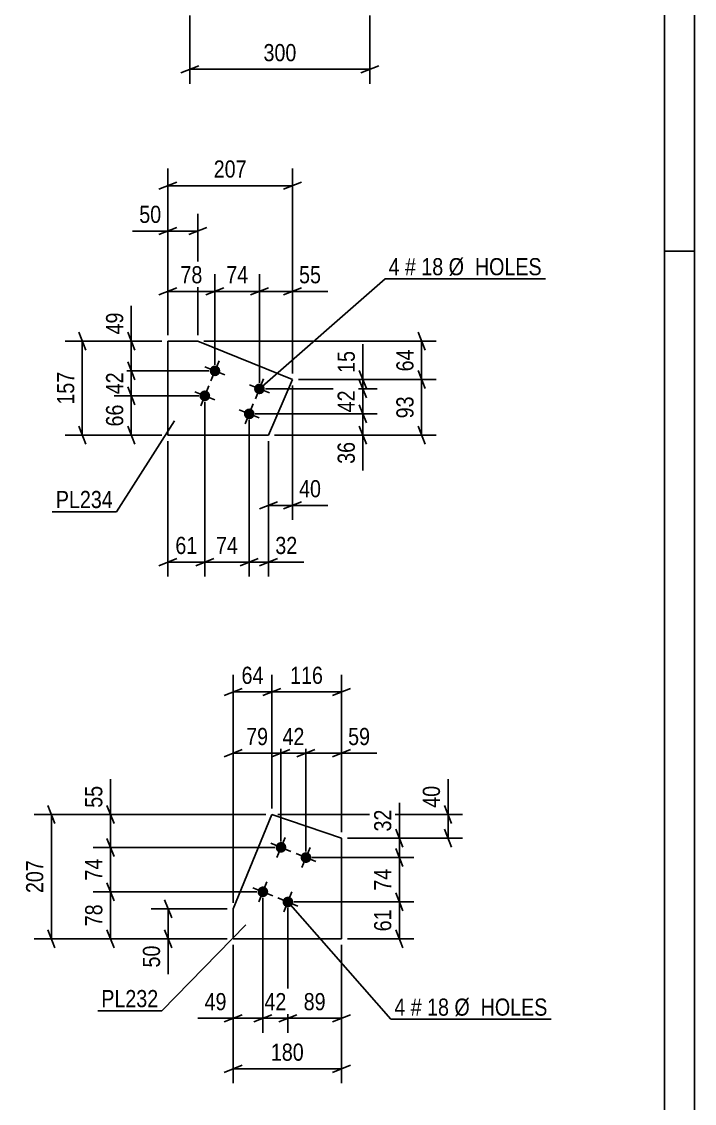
# Model space of a CAD drawing. Header units: millimetres. Extents: x 0 to 841, y 0 to 594.
# Drawn here: x 728.8 to 841, y 155.9 to 336.3 of the extents above; entities that cross this region are included whole.
import ezdxf

# ---------------------------------------------------------------- set-up
doc = ezdxf.new("R2010")
doc.units = ezdxf.units.MM
doc.styles.add('Arial Narrow', font='ARIALN.TTF', dxfattribs={"height": 0.2})

# ---------------------------------------------------------------- blocks, each defined once
blk = doc.blocks.new('Unknown-814407374-1129')
at = {"color": 5, "linetype": 'Continuous'}
for p, q in [((841, 0), (841, 594)), ((836, 5), (836, 589)), ((841, 298), (836, 298))]:
    blk.add_line(p, q, dxfattribs=at)
blk = doc.blocks.new('Part-814407374-15723 - 15722')
at = {"color": 2, "linetype": 'Continuous'}
for p, q in [((770.54, 204.07), (764.14, 188.32)), ((782.16, 200.1), (770.54, 204.07)), ((782.16, 183.33), (782.16, 200.1)), ((764.14, 183.33), (764.14, 188.32)), ((764.14, 183.33), (782.16, 183.33))]:
    blk.add_line(p, q, dxfattribs=at)
blk = doc.blocks.new('Bolt-814407374-15724 - 15722')
at = {"linetype": 'Continuous'}
for points in [[(772.42, 199.42, -1), (771.75, 197.75, -1)], [(776.59, 197.72, -1), (775.91, 196.05, -1)], [(769.41, 192, -1), (768.73, 190.34, -1)], [(773.58, 190.31, -1), (772.9, 188.64, -1)]]:
    blk.add_hatch(color=1, dxfattribs=at).paths.add_polyline_path(points)
at = {"color": 1, "linetype": 'Continuous'}
for p, q in [((770.42, 199.26), (773.75, 197.9)), ((771.41, 196.91), (772.76, 200.25)), ((775.58, 195.22), (776.93, 198.55)), ((774.59, 197.56), (777.92, 196.21)), ((767.4, 191.85), (770.74, 190.49)), ((768.39, 189.5), (769.75, 192.84)), ((771.57, 190.15), (774.91, 188.8)), ((772.56, 187.81), (773.92, 191.14))]:
    blk.add_line(p, q, dxfattribs=at)
blk = doc.blocks.new('Part-814407374-15731 - 15730')
at = {"color": 2, "linetype": 'Continuous'}
for p, q in [((758.23, 283), (753.24, 283)), ((753.24, 283), (753.24, 267.33)), ((758.23, 283), (773.98, 276.6)), ((773.98, 276.6), (770.01, 267.33)), ((753.24, 267.33), (770.01, 267.33))]:
    blk.add_line(p, q, dxfattribs=at)
blk = doc.blocks.new('Bolt-814407374-15732 - 15730')
at = {"linetype": 'Continuous'}
for points in [[(761.91, 277.72, -1), (760.25, 278.4, -1)], [(760.22, 273.56, -1), (758.55, 274.23, -1)], [(769.32, 274.71, -1), (767.66, 275.39, -1)], [(767.63, 270.54, -1), (765.96, 271.22, -1)]]:
    blk.add_hatch(color=1, dxfattribs=at).paths.add_polyline_path(points)
at = {"color": 1, "linetype": 'Continuous'}
for p, q in [((761.76, 279.73), (760.4, 276.4)), ((759.41, 278.74), (762.75, 277.39)), ((769.17, 276.72), (767.81, 273.38)), ((757.72, 274.57), (761.05, 273.22)), ((760.06, 275.56), (758.71, 272.23)), ((766.82, 275.73), (770.16, 274.37)), ((767.47, 272.55), (766.12, 269.22)), ((765.13, 271.56), (768.46, 270.2))]:
    blk.add_line(p, q, dxfattribs=at)
blk = doc.blocks.new('StraightDimension-814407374-15829 - 15560')
at = {"color": 7, "linetype": 'Continuous'}
for p, q in [((756.91, 337.35), (756.91, 325.95)), ((786.91, 337.35), (786.91, 325.95)), ((758.41, 328.95), (755.41, 327.75)), ((756.91, 328.35), (786.91, 328.35)), ((785.41, 327.75), (788.41, 328.95))]:
    blk.add_line(p, q, dxfattribs=at)
at = {"color": 0}
blk.add_wipeout([(775.25, 329.1), (775.25, 333.3), (768.57, 333.3), (768.57, 329.1)], dxfattribs=at)
at = {"color": 3, "style": 'Arial Narrow'}
blk.add_text('300', height=2.863, dxfattribs=at).set_placement((769.17, 329.7))
blk = doc.blocks.new('StraightDimension-814407374-19016 - 15722')
at = {"color": 7, "linetype": 'Continuous'}
for p, q in [((764.14, 189.32), (764.14, 217.14)), ((772.08, 199.58), (772.08, 217.14)), ((762.64, 213.69), (765.64, 214.89)), ((773.58, 214.89), (770.58, 213.69)), ((764.14, 214.29), (772.08, 214.29))]:
    blk.add_line(p, q, dxfattribs=at)
at = {"color": 0}
blk.add_wipeout([(770.54, 215.04), (770.54, 219.24), (765.68, 219.24), (765.68, 215.04)], dxfattribs=at)
at = {"color": 3, "style": 'Arial Narrow'}
blk.add_text('79', height=2.863, dxfattribs=at).set_placement((766.28, 215.64))
blk = doc.blocks.new('StraightDimension-814407374-16211 - 15722')
at = {"color": 7, "linetype": 'Continuous'}
for p, q in [((764.14, 189.32), (764.14, 227.35)), ((770.54, 205.07), (770.54, 227.35)), ((762.64, 223.9), (765.64, 225.1)), ((764.14, 224.5), (770.54, 224.5)), ((772.04, 225.1), (769.04, 223.9))]:
    blk.add_line(p, q, dxfattribs=at)
at = {"color": 0}
blk.add_wipeout([(769.76, 225.25), (769.76, 229.45), (764.91, 229.45), (764.91, 225.25)], dxfattribs=at)
at = {"color": 3, "style": 'Arial Narrow'}
blk.add_text('64', height=2.863, dxfattribs=at).set_placement((765.51, 225.85))
blk = doc.blocks.new('StraightDimension-814407374-19071 - 15722')
at = {"color": 7, "linetype": 'Continuous'}
for p, q in [((774.24, 189.48), (794.22, 189.48)), ((791.22, 190.98), (792.42, 187.98)), ((791.82, 183.33), (791.82, 189.48)), ((792.42, 181.83), (791.22, 184.83)), ((783.16, 183.33), (794.22, 183.33))]:
    blk.add_line(p, q, dxfattribs=at)
at = {"color": 0}
blk.add_wipeout([(791.07, 188.83), (786.87, 188.83), (786.87, 183.98), (791.07, 183.98)], dxfattribs=at)
at = {"color": 3, "style": 'Arial Narrow'}
blk.add_text('61', height=2.863, rotation=90.0002, dxfattribs=at).set_placement((790.47, 184.58))
blk = doc.blocks.new('StraightDimension-814407374-16220 - 15722')
at = {"color": 7, "linetype": 'Continuous'}
for p, q in [((771.54, 204.07), (802.34, 204.07)), ((799.34, 205.57), (800.54, 202.57)), ((799.94, 200.1), (799.94, 204.07)), ((800.54, 198.6), (799.34, 201.6)), ((783.16, 200.1), (802.34, 200.1))]:
    blk.add_line(p, q, dxfattribs=at)
at = {"color": 0}
blk.add_wipeout([(799.19, 209.45), (794.99, 209.45), (794.99, 204.59), (799.19, 204.59)], dxfattribs=at)
at = {"color": 7, "linetype": 'Continuous'}
blk.add_line((799.94, 204.07), (799.94, 209.97), dxfattribs=at)
blk.add_line((799.94, 204.07), (799.94, 209.97), dxfattribs=at)
at = {"color": 3, "style": 'Arial Narrow'}
blk.add_text('40', height=2.863, rotation=90.0002, dxfattribs=at).set_placement((798.59, 205.19))
blk = doc.blocks.new('StraightDimension-814407374-19045 - 15722')
at = {"color": 7, "linetype": 'Continuous'}
for p, q in [((773.24, 188.48), (773.24, 167.67)), ((782.16, 182.33), (782.16, 167.67)), ((771.74, 169.47), (774.74, 170.67)), ((773.24, 170.07), (782.16, 170.07)), ((783.66, 170.67), (780.66, 169.47))]:
    blk.add_line(p, q, dxfattribs=at)
at = {"color": 0}
blk.add_wipeout([(780.13, 170.82), (780.13, 175.02), (775.27, 175.02), (775.27, 170.82)], dxfattribs=at)
at = {"color": 3, "style": 'Arial Narrow'}
blk.add_text('89', height=2.863, dxfattribs=at).set_placement((775.87, 171.42))
blk = doc.blocks.new('StraightDimension-814407374-16210 - 15722')
at = {"color": 7, "linetype": 'Continuous'}
for p, q in [((770.54, 205.07), (770.54, 227.35)), ((782.16, 201.1), (782.16, 227.35)), ((769.04, 223.9), (772.04, 225.1)), ((770.54, 224.5), (782.16, 224.5)), ((783.66, 225.1), (780.66, 223.9))]:
    blk.add_line(p, q, dxfattribs=at)
at = {"color": 0}
blk.add_wipeout([(779.69, 225.25), (779.69, 229.45), (773, 229.45), (773, 225.25)], dxfattribs=at)
at = {"color": 3, "style": 'Arial Narrow'}
blk.add_text('116', height=2.863, dxfattribs=at).set_placement((773.6, 225.85))
blk = doc.blocks.new('StraightDimension-814407374-16216 - 15722')
at = {"color": 7, "linetype": 'Continuous'}
for p, q in [((764.14, 182.33), (764.14, 159.25)), ((782.16, 182.33), (782.16, 159.25)), ((765.64, 162.25), (762.64, 161.05)), ((764.14, 161.65), (782.16, 161.65)), ((780.66, 161.05), (783.66, 162.25))]:
    blk.add_line(p, q, dxfattribs=at)
at = {"color": 0}
blk.add_wipeout([(776.49, 162.4), (776.49, 166.6), (769.8, 166.6), (769.8, 162.4)], dxfattribs=at)
at = {"color": 3, "style": 'Arial Narrow'}
blk.add_text('180', height=2.863, dxfattribs=at).set_placement((770.4, 163))
blk = doc.blocks.new('StraightDimension-814407374-16224 - 15722')
at = {"color": 7, "linetype": 'Continuous'}
for p, q in [((752.67, 189.82), (753.87, 186.82)), ((763.14, 188.32), (750.42, 188.32)), ((753.27, 183.33), (753.27, 188.32)), ((753.87, 181.83), (752.67, 184.83)), ((763.14, 183.33), (750.42, 183.33))]:
    blk.add_line(p, q, dxfattribs=at)
at = {"color": 0}
blk.add_wipeout([(752.52, 182.81), (748.32, 182.81), (748.32, 177.95), (752.52, 177.95)], dxfattribs=at)
at = {"color": 7, "linetype": 'Continuous'}
blk.add_line((753.27, 183.33), (753.27, 177.43), dxfattribs=at)
blk.add_line((753.27, 183.33), (753.27, 177.43), dxfattribs=at)
at = {"color": 3, "style": 'Arial Narrow'}
blk.add_text('50', height=2.863, rotation=90.0002, dxfattribs=at).set_placement((751.92, 178.55))
blk = doc.blocks.new('StraightDimension-814407374-16248 - 15722')
at = {"color": 7, "linetype": 'Continuous'}
for p, q in [((769.54, 204.07), (740.8, 204.07)), ((743.05, 205.57), (744.25, 202.57)), ((743.65, 198.58), (743.65, 204.07)), ((771.08, 198.58), (740.8, 198.58)), ((744.25, 197.08), (743.05, 200.08))]:
    blk.add_line(p, q, dxfattribs=at)
at = {"color": 0}
blk.add_wipeout([(742.9, 209.45), (738.7, 209.45), (738.7, 204.59), (742.9, 204.59)], dxfattribs=at)
at = {"color": 7, "linetype": 'Continuous'}
blk.add_line((743.65, 204.07), (743.65, 209.97), dxfattribs=at)
blk.add_line((743.65, 204.07), (743.65, 209.97), dxfattribs=at)
at = {"color": 3, "style": 'Arial Narrow'}
blk.add_text('55', height=2.863, rotation=90.0002, dxfattribs=at).set_placement((742.3, 205.19))
blk = doc.blocks.new('StraightDimension-814407374-19070 - 15722')
at = {"color": 7, "linetype": 'Continuous'}
for p, q in [((777.25, 196.89), (794.22, 196.89)), ((791.22, 198.39), (792.42, 195.39)), ((791.82, 189.48), (791.82, 196.89)), ((774.24, 189.48), (794.22, 189.48)), ((792.42, 187.98), (791.22, 190.98))]:
    blk.add_line(p, q, dxfattribs=at)
at = {"color": 0}
blk.add_wipeout([(791.07, 195.61), (786.87, 195.61), (786.87, 190.75), (791.07, 190.75)], dxfattribs=at)
at = {"color": 3, "style": 'Arial Narrow'}
blk.add_text('74', height=2.863, rotation=90.0002, dxfattribs=at).set_placement((790.47, 191.35))
blk = doc.blocks.new('StraightDimension-814407374-16249 - 15722')
at = {"color": 7, "linetype": 'Continuous'}
for p, q in [((771.08, 198.58), (740.8, 198.58)), ((743.05, 200.08), (744.25, 197.08)), ((743.65, 191.17), (743.65, 198.58)), ((744.25, 189.67), (743.05, 192.67)), ((768.07, 191.17), (740.8, 191.17))]:
    blk.add_line(p, q, dxfattribs=at)
at = {"color": 0}
blk.add_wipeout([(742.9, 197.3), (738.7, 197.3), (738.7, 192.45), (742.9, 192.45)], dxfattribs=at)
at = {"color": 3, "style": 'Arial Narrow'}
blk.add_text('74', height=2.863, rotation=90.0002, dxfattribs=at).set_placement((742.3, 193.05))
blk = doc.blocks.new('StraightDimension-814407374-16250 - 15722')
at = {"color": 7, "linetype": 'Continuous'}
for p, q in [((743.05, 192.67), (744.25, 189.67)), ((768.07, 191.17), (740.8, 191.17)), ((743.65, 183.33), (743.65, 191.17)), ((744.25, 181.83), (743.05, 184.83)), ((763.14, 183.33), (740.8, 183.33))]:
    blk.add_line(p, q, dxfattribs=at)
at = {"color": 0}
blk.add_wipeout([(742.9, 189.68), (738.7, 189.68), (738.7, 184.82), (742.9, 184.82)], dxfattribs=at)
at = {"color": 3, "style": 'Arial Narrow'}
blk.add_text('78', height=2.863, rotation=90.0002, dxfattribs=at).set_placement((742.3, 185.42))
blk = doc.blocks.new('StraightDimension-814407374-16268 - 15722')
at = {"color": 7, "linetype": 'Continuous'}
for p, q in [((769.54, 204.07), (730.95, 204.07)), ((734.4, 202.57), (733.2, 205.57)), ((733.8, 183.33), (733.8, 204.07)), ((733.2, 184.83), (734.4, 181.83)), ((763.14, 183.33), (730.95, 183.33))]:
    blk.add_line(p, q, dxfattribs=at)
at = {"color": 0}
blk.add_wipeout([(733.05, 197.04), (728.85, 197.04), (728.85, 190.36), (733.05, 190.36)], dxfattribs=at)
at = {"color": 3, "style": 'Arial Narrow'}
blk.add_text('207', height=2.863, rotation=90.0002, dxfattribs=at).set_placement((732.45, 190.96))
blk = doc.blocks.new('StraightDimension-814407374-19014 - 15722')
at = {"color": 7, "linetype": 'Continuous'}
for p, q in [((776.25, 197.89), (776.25, 217.14)), ((782.16, 201.1), (782.16, 217.14)), ((774.75, 213.69), (777.75, 214.89)), ((783.66, 214.89), (780.66, 213.69)), ((776.25, 214.29), (782.16, 214.29))]:
    blk.add_line(p, q, dxfattribs=at)
at = {"color": 0}
blk.add_wipeout([(787.54, 215.04), (787.54, 219.24), (782.68, 219.24), (782.68, 215.04)], dxfattribs=at)
at = {"color": 7, "linetype": 'Continuous'}
blk.add_line((782.16, 214.29), (788.06, 214.29), dxfattribs=at)
blk.add_line((782.16, 214.29), (788.06, 214.29), dxfattribs=at)
at = {"color": 3, "style": 'Arial Narrow'}
blk.add_text('59', height=2.863, dxfattribs=at).set_placement((783.28, 215.64))
blk = doc.blocks.new('StraightDimension-814407374-19015 - 15722')
at = {"color": 7, "linetype": 'Continuous'}
for p, q in [((772.08, 199.58), (772.08, 217.14)), ((776.25, 197.89), (776.25, 217.14)), ((770.58, 213.69), (773.58, 214.89)), ((777.75, 214.89), (774.75, 213.69)), ((772.08, 214.29), (776.25, 214.29))]:
    blk.add_line(p, q, dxfattribs=at)
at = {"color": 0}
blk.add_wipeout([(776.6, 215.04), (776.6, 219.24), (771.74, 219.24), (771.74, 215.04)], dxfattribs=at)
at = {"color": 3, "style": 'Arial Narrow'}
blk.add_text('42', height=2.863, dxfattribs=at).set_placement((772.34, 215.64))
blk = doc.blocks.new('StraightDimension-814407374-19046 - 15722')
at = {"color": 7, "linetype": 'Continuous'}
for p, q in [((769.07, 190.17), (769.07, 167.67)), ((773.24, 188.48), (773.24, 167.67)), ((767.57, 169.47), (770.57, 170.67)), ((769.07, 170.07), (773.24, 170.07)), ((774.74, 170.67), (771.74, 169.47))]:
    blk.add_line(p, q, dxfattribs=at)
at = {"color": 0}
blk.add_wipeout([(773.58, 170.82), (773.58, 175.02), (768.73, 175.02), (768.73, 170.82)], dxfattribs=at)
at = {"color": 3, "style": 'Arial Narrow'}
blk.add_text('42', height=2.863, dxfattribs=at).set_placement((769.33, 171.42))
blk = doc.blocks.new('StraightDimension-814407374-19047 - 15722')
at = {"color": 7, "linetype": 'Continuous'}
for p, q in [((769.07, 190.17), (769.07, 167.67)), ((764.14, 182.33), (764.14, 167.67)), ((762.64, 169.47), (765.64, 170.67)), ((764.14, 170.07), (769.07, 170.07)), ((770.57, 170.67), (767.57, 169.47))]:
    blk.add_line(p, q, dxfattribs=at)
at = {"color": 0}
blk.add_wipeout([(763.61, 170.82), (763.61, 175.02), (758.75, 175.02), (758.75, 170.82)], dxfattribs=at)
at = {"color": 7, "linetype": 'Continuous'}
blk.add_line((764.14, 170.07), (758.23, 170.07), dxfattribs=at)
blk.add_line((764.14, 170.07), (758.23, 170.07), dxfattribs=at)
at = {"color": 3, "style": 'Arial Narrow'}
blk.add_text('49', height=2.863, dxfattribs=at).set_placement((759.35, 171.42))
blk = doc.blocks.new('StraightDimension-814407374-19069 - 15722')
at = {"color": 7, "linetype": 'Continuous'}
for p, q in [((791.22, 201.6), (792.42, 198.6)), ((783.16, 200.1), (794.22, 200.1)), ((791.82, 196.89), (791.82, 200.1)), ((777.25, 196.89), (794.22, 196.89)), ((792.42, 195.39), (791.22, 198.39))]:
    blk.add_line(p, q, dxfattribs=at)
at = {"color": 0}
blk.add_wipeout([(791.07, 205.48), (786.87, 205.48), (786.87, 200.63), (791.07, 200.63)], dxfattribs=at)
at = {"color": 7, "linetype": 'Continuous'}
blk.add_line((791.82, 200.1), (791.82, 206.01), dxfattribs=at)
blk.add_line((791.82, 200.1), (791.82, 206.01), dxfattribs=at)
at = {"color": 3, "style": 'Arial Narrow'}
blk.add_text('32', height=2.863, rotation=90.0002, dxfattribs=at).set_placement((790.47, 201.23))
blk = doc.blocks.new('StraightDimension-814407374-16273 - 15730')
at = {"color": 7, "linetype": 'Continuous'}
for p, q in [((794.93, 278.1), (796.13, 275.1)), ((774.98, 276.6), (797.93, 276.6)), ((795.53, 267.33), (795.53, 276.6)), ((796.13, 265.83), (794.93, 268.83)), ((771.01, 267.33), (797.93, 267.33))]:
    blk.add_line(p, q, dxfattribs=at)
at = {"color": 0}
blk.add_wipeout([(794.78, 274.39), (790.58, 274.39), (790.58, 269.54), (794.78, 269.54)], dxfattribs=at)
at = {"color": 3, "style": 'Arial Narrow'}
blk.add_text('93', height=2.863, rotation=90.0002, dxfattribs=at).set_placement((794.18, 270.14))
blk = doc.blocks.new('StraightDimension-814407374-16286 - 15730')
at = {"color": 7, "linetype": 'Continuous'}
for p, q in [((753.24, 284), (753.24, 304.23)), ((758.23, 284), (758.23, 304.23)), ((751.74, 300.78), (754.74, 301.98)), ((753.24, 301.38), (758.23, 301.38)), ((759.73, 301.98), (756.73, 300.78))]:
    blk.add_line(p, q, dxfattribs=at)
at = {"color": 0}
blk.add_wipeout([(752.72, 302.13), (752.72, 306.33), (747.86, 306.33), (747.86, 302.13)], dxfattribs=at)
at = {"color": 7, "linetype": 'Continuous'}
blk.add_line((753.24, 301.38), (747.33, 301.38), dxfattribs=at)
blk.add_line((753.24, 301.38), (747.33, 301.38), dxfattribs=at)
at = {"color": 3, "style": 'Arial Narrow'}
blk.add_text('50', height=2.863, dxfattribs=at).set_placement((748.46, 302.73))
blk = doc.blocks.new('StraightDimension-814407374-18816 - 15730')
at = {"color": 7, "linetype": 'Continuous'}
for p, q in [((759.38, 272.9), (759.38, 243.76)), ((766.8, 269.88), (766.8, 243.76)), ((757.88, 245.56), (760.88, 246.76)), ((759.38, 246.16), (766.8, 246.16)), ((768.3, 246.76), (765.3, 245.56))]:
    blk.add_line(p, q, dxfattribs=at)
at = {"color": 0}
blk.add_wipeout([(765.52, 246.91), (765.52, 251.11), (760.66, 251.11), (760.66, 246.91)], dxfattribs=at)
at = {"color": 3, "style": 'Arial Narrow'}
blk.add_text('74', height=2.863, dxfattribs=at).set_placement((761.26, 247.51))
blk = doc.blocks.new('StraightDimension-814407374-16278 - 15730')
at = {"color": 7, "linetype": 'Continuous'}
for p, q in [((739.56, 281.5), (738.36, 284.5)), ((752.24, 283), (736.11, 283)), ((738.96, 267.33), (738.96, 283)), ((738.36, 268.83), (739.56, 265.83)), ((752.24, 267.33), (736.11, 267.33))]:
    blk.add_line(p, q, dxfattribs=at)
at = {"color": 0}
blk.add_wipeout([(738.21, 278.51), (734.01, 278.51), (734.01, 271.82), (738.21, 271.82)], dxfattribs=at)
at = {"color": 3, "style": 'Arial Narrow'}
blk.add_text('157', height=2.863, rotation=90.0002, dxfattribs=at).set_placement((737.61, 272.42))
blk = doc.blocks.new('StraightDimension-814407374-16272 - 15730')
at = {"color": 7, "linetype": 'Continuous'}
for p, q in [((794.93, 284.5), (796.13, 281.5)), ((759.23, 283), (797.93, 283)), ((795.53, 276.6), (795.53, 283)), ((796.13, 275.1), (794.93, 278.1)), ((774.98, 276.6), (797.93, 276.6))]:
    blk.add_line(p, q, dxfattribs=at)
at = {"color": 0}
blk.add_wipeout([(794.78, 282.23), (790.58, 282.23), (790.58, 277.37), (794.78, 277.37)], dxfattribs=at)
at = {"color": 3, "style": 'Arial Narrow'}
blk.add_text('64', height=2.863, rotation=90.0002, dxfattribs=at).set_placement((794.18, 277.97))
blk = doc.blocks.new('StraightDimension-814407374-16290 - 15730')
at = {"color": 7, "linetype": 'Continuous'}
for p, q in [((746.53, 284.5), (747.73, 281.5)), ((752.24, 283), (744.28, 283)), ((747.13, 278.06), (747.13, 283)), ((760.08, 278.06), (744.28, 278.06)), ((747.73, 276.56), (746.53, 279.56))]:
    blk.add_line(p, q, dxfattribs=at)
at = {"color": 0}
blk.add_wipeout([(746.38, 288.38), (742.18, 288.38), (742.18, 283.53), (746.38, 283.53)], dxfattribs=at)
at = {"color": 7, "linetype": 'Continuous'}
blk.add_line((747.13, 283), (747.13, 288.91), dxfattribs=at)
blk.add_line((747.13, 283), (747.13, 288.91), dxfattribs=at)
at = {"color": 3, "style": 'Arial Narrow'}
blk.add_text('49', height=2.863, rotation=90.0002, dxfattribs=at).set_placement((745.78, 284.13))
blk = doc.blocks.new('StraightDimension-814407374-16291 - 15730')
at = {"color": 7, "linetype": 'Continuous'}
for p, q in [((760.08, 278.06), (744.28, 278.06)), ((746.53, 279.56), (747.73, 276.56)), ((747.13, 273.9), (747.13, 278.06)), ((747.73, 272.4), (746.53, 275.4)), ((758.38, 273.9), (744.28, 273.9))]:
    blk.add_line(p, q, dxfattribs=at)
at = {"color": 0}
blk.add_wipeout([(746.38, 278.41), (742.18, 278.41), (742.18, 273.55), (746.38, 273.55)], dxfattribs=at)
at = {"color": 3, "style": 'Arial Narrow'}
blk.add_text('42', height=2.863, rotation=90.0002, dxfattribs=at).set_placement((745.78, 274.15))
blk = doc.blocks.new('StraightDimension-814407374-16292 - 15730')
at = {"color": 7, "linetype": 'Continuous'}
for p, q in [((746.53, 275.4), (747.73, 272.4)), ((758.38, 273.9), (744.28, 273.9)), ((747.13, 267.33), (747.13, 273.9)), ((747.73, 265.83), (746.53, 268.83)), ((752.24, 267.33), (744.28, 267.33))]:
    blk.add_line(p, q, dxfattribs=at)
at = {"color": 0}
blk.add_wipeout([(746.38, 273.04), (742.18, 273.04), (742.18, 268.18), (746.38, 268.18)], dxfattribs=at)
at = {"color": 3, "style": 'Arial Narrow'}
blk.add_text('66', height=2.863, rotation=90.0002, dxfattribs=at).set_placement((745.78, 268.78))
blk = doc.blocks.new('StraightDimension-814407374-16330 - 15730')
at = {"color": 7, "linetype": 'Continuous'}
for p, q in [((753.24, 284), (753.24, 311.79)), ((773.98, 277.6), (773.98, 311.79)), ((754.74, 309.54), (751.74, 308.34)), ((753.24, 308.94), (773.98, 308.94)), ((772.48, 308.34), (775.48, 309.54))]:
    blk.add_line(p, q, dxfattribs=at)
at = {"color": 0}
blk.add_wipeout([(766.95, 309.69), (766.95, 313.89), (760.27, 313.89), (760.27, 309.69)], dxfattribs=at)
at = {"color": 3, "style": 'Arial Narrow'}
blk.add_text('207', height=2.863, dxfattribs=at).set_placement((760.87, 310.29))
blk = doc.blocks.new('StraightDimension-814407374-18771 - 15730')
at = {"color": 7, "linetype": 'Continuous'}
for p, q in [((768.49, 276.05), (768.49, 294.16)), ((773.98, 277.6), (773.98, 294.16)), ((766.99, 290.71), (769.99, 291.91)), ((768.49, 291.31), (773.98, 291.31)), ((775.48, 291.91), (772.48, 290.71))]:
    blk.add_line(p, q, dxfattribs=at)
at = {"color": 0}
blk.add_wipeout([(779.36, 292.06), (779.36, 296.26), (774.5, 296.26), (774.5, 292.06)], dxfattribs=at)
at = {"color": 7, "linetype": 'Continuous'}
blk.add_line((773.98, 291.31), (779.88, 291.31), dxfattribs=at)
blk.add_line((773.98, 291.31), (779.88, 291.31), dxfattribs=at)
at = {"color": 3, "style": 'Arial Narrow'}
blk.add_text('55', height=2.863, dxfattribs=at).set_placement((775.1, 292.66))
blk = doc.blocks.new('StraightDimension-814407374-18772 - 15730')
at = {"color": 7, "linetype": 'Continuous'}
for p, q in [((761.08, 279.06), (761.08, 294.16)), ((768.49, 276.05), (768.49, 294.16)), ((759.58, 290.71), (762.58, 291.91)), ((761.08, 291.31), (768.49, 291.31)), ((769.99, 291.91), (766.99, 290.71))]:
    blk.add_line(p, q, dxfattribs=at)
at = {"color": 0}
blk.add_wipeout([(767.21, 292.06), (767.21, 296.26), (762.36, 296.26), (762.36, 292.06)], dxfattribs=at)
at = {"color": 3, "style": 'Arial Narrow'}
blk.add_text('74', height=2.863, dxfattribs=at).set_placement((762.96, 292.66))
blk = doc.blocks.new('StraightDimension-814407374-18773 - 15730')
at = {"color": 7, "linetype": 'Continuous'}
for p, q in [((753.24, 284), (753.24, 294.16)), ((761.08, 279.06), (761.08, 294.16)), ((751.74, 290.71), (754.74, 291.91)), ((753.24, 291.31), (761.08, 291.31)), ((762.58, 291.91), (759.58, 290.71))]:
    blk.add_line(p, q, dxfattribs=at)
at = {"color": 0}
blk.add_wipeout([(759.59, 292.06), (759.59, 296.26), (754.73, 296.26), (754.73, 292.06)], dxfattribs=at)
at = {"color": 3, "style": 'Arial Narrow'}
blk.add_text('78', height=2.863, dxfattribs=at).set_placement((755.33, 292.66))
blk = doc.blocks.new('StraightDimension-814407374-18815 - 15730')
at = {"color": 7, "linetype": 'Continuous'}
for p, q in [((766.8, 269.88), (766.8, 243.76)), ((770.01, 266.33), (770.01, 243.76)), ((765.3, 245.56), (768.3, 246.76)), ((766.8, 246.16), (770.01, 246.16)), ((771.51, 246.76), (768.51, 245.56))]:
    blk.add_line(p, q, dxfattribs=at)
at = {"color": 0}
blk.add_wipeout([(775.39, 246.91), (775.39, 251.11), (770.54, 251.11), (770.54, 246.91)], dxfattribs=at)
at = {"color": 7, "linetype": 'Continuous'}
blk.add_line((770.01, 246.16), (775.92, 246.16), dxfattribs=at)
blk.add_line((770.01, 246.16), (775.92, 246.16), dxfattribs=at)
at = {"color": 3, "style": 'Arial Narrow'}
blk.add_text('32', height=2.863, dxfattribs=at).set_placement((771.14, 247.51))
blk = doc.blocks.new('StraightDimension-814407374-18817 - 15730')
at = {"color": 7, "linetype": 'Continuous'}
for p, q in [((759.38, 272.9), (759.38, 243.76)), ((753.24, 266.33), (753.24, 243.76)), ((751.74, 245.56), (754.74, 246.76)), ((753.24, 246.16), (759.38, 246.16)), ((760.88, 246.76), (757.88, 245.56))]:
    blk.add_line(p, q, dxfattribs=at)
at = {"color": 0}
blk.add_wipeout([(758.74, 246.91), (758.74, 251.11), (753.88, 251.11), (753.88, 246.91)], dxfattribs=at)
at = {"color": 3, "style": 'Arial Narrow'}
blk.add_text('61', height=2.863, dxfattribs=at).set_placement((754.48, 247.51))
blk = doc.blocks.new('StraightDimension-814407374-18838 - 15730')
at = {"color": 7, "linetype": 'Continuous'}
for p, q in [((773.98, 275.6), (773.98, 253.22)), ((770.01, 266.33), (770.01, 253.22)), ((768.51, 255.02), (771.51, 256.22)), ((775.48, 256.22), (772.48, 255.02)), ((770.01, 255.62), (773.98, 255.62))]:
    blk.add_line(p, q, dxfattribs=at)
at = {"color": 0}
blk.add_wipeout([(779.36, 256.37), (779.36, 260.57), (774.5, 260.57), (774.5, 256.37)], dxfattribs=at)
at = {"color": 7, "linetype": 'Continuous'}
blk.add_line((773.98, 255.62), (779.88, 255.62), dxfattribs=at)
blk.add_line((773.98, 255.62), (779.88, 255.62), dxfattribs=at)
at = {"color": 3, "style": 'Arial Narrow'}
blk.add_text('40', height=2.863, dxfattribs=at).set_placement((775.1, 256.97))
blk = doc.blocks.new('StraightDimension-814407374-18850 - 15730')
at = {"color": 7, "linetype": 'Continuous'}
for p, q in [((785.14, 278.1), (786.34, 275.1)), ((774.98, 276.6), (788.14, 276.6)), ((786.34, 273.55), (785.14, 276.55)), ((785.74, 275.05), (785.74, 276.6)), ((769.49, 275.05), (788.14, 275.05))]:
    blk.add_line(p, q, dxfattribs=at)
at = {"color": 0}
blk.add_wipeout([(784.99, 281.98), (780.79, 281.98), (780.79, 277.12), (784.99, 277.12)], dxfattribs=at)
at = {"color": 7, "linetype": 'Continuous'}
blk.add_line((785.74, 276.6), (785.74, 282.51), dxfattribs=at)
blk.add_line((785.74, 276.6), (785.74, 282.51), dxfattribs=at)
at = {"color": 3, "style": 'Arial Narrow'}
blk.add_text('15', height=2.863, rotation=90.0002, dxfattribs=at).set_placement((784.39, 277.72))
blk = doc.blocks.new('StraightDimension-814407374-18851 - 15730')
at = {"color": 7, "linetype": 'Continuous'}
for p, q in [((785.14, 276.55), (786.34, 273.55)), ((769.49, 275.05), (788.14, 275.05)), ((785.74, 270.88), (785.74, 275.05)), ((767.8, 270.88), (788.14, 270.88)), ((786.34, 269.38), (785.14, 272.38))]:
    blk.add_line(p, q, dxfattribs=at)
at = {"color": 0}
blk.add_wipeout([(784.99, 275.4), (780.79, 275.4), (780.79, 270.54), (784.99, 270.54)], dxfattribs=at)
at = {"color": 3, "style": 'Arial Narrow'}
blk.add_text('42', height=2.863, rotation=90.0002, dxfattribs=at).set_placement((784.39, 271.14))
blk = doc.blocks.new('StraightDimension-814407374-18852 - 15730')
at = {"color": 7, "linetype": 'Continuous'}
for p, q in [((767.8, 270.88), (788.14, 270.88)), ((785.14, 272.38), (786.34, 269.38)), ((785.74, 267.33), (785.74, 270.88)), ((786.34, 265.83), (785.14, 268.83)), ((771.01, 267.33), (788.14, 267.33))]:
    blk.add_line(p, q, dxfattribs=at)
at = {"color": 0}
blk.add_wipeout([(784.99, 266.81), (780.79, 266.81), (780.79, 261.95), (784.99, 261.95)], dxfattribs=at)
at = {"color": 7, "linetype": 'Continuous'}
blk.add_line((785.74, 267.33), (785.74, 261.42), dxfattribs=at)
blk.add_line((785.74, 267.33), (785.74, 261.42), dxfattribs=at)
at = {"color": 3, "style": 'Arial Narrow'}
blk.add_text('36', height=2.863, rotation=90.0002, dxfattribs=at).set_placement((784.39, 262.55))
blk = doc.blocks.new('Mark-814407374-16422 - 15722')
at = {"color": 0}
blk.add_wipeout([(751.63, 171.93), (751.63, 174.93), (742.13, 174.93), (742.13, 171.93)], dxfattribs=at)
blk.add_wipeout([(751.63, 171.93), (751.63, 174.93), (742.13, 174.93), (742.13, 171.93)], dxfattribs=at)
at = {"color": 30, "linetype": 'Continuous'}
for p in [(766.2, 185.66), (741.53, 171.33)]:
    blk.add_line(p, (752.23, 171.33), dxfattribs=at)
at = {"color": 3, "style": 'Arial Narrow'}
blk.add_text('PL232', height=2.863, dxfattribs=at).set_placement((742.13, 171.93))
blk = doc.blocks.new('Mark-814407374-16425 - 15722')
at = {"color": 0}
blk.add_wipeout([(792.81, 170.51), (792.81, 173.51), (790.99, 173.51), (790.99, 170.51)], dxfattribs=at)
blk.add_wipeout([(792.81, 170.51), (792.81, 173.51), (790.99, 173.51), (790.99, 170.51)], dxfattribs=at)
at = {"color": 7, "linetype": 'Continuous'}
blk.add_line((773.28, 189.46), (790.39, 169.91), dxfattribs=at)
at = {"color": 3, "style": 'Arial Narrow'}
blk.add_text('4', height=2.86, dxfattribs=at).set_placement((790.99, 170.51))
at = {"color": 0}
blk.add_wipeout([(795.54, 170.51), (795.54, 173.51), (793.71, 173.51), (793.71, 170.51)], dxfattribs=at)
blk.add_wipeout([(795.54, 170.51), (795.54, 173.51), (793.71, 173.51), (793.71, 170.51)], dxfattribs=at)
at = {"color": 3, "style": 'Arial Narrow'}
blk.add_text('#', height=2.86, dxfattribs=at).set_placement((793.71, 170.51))
at = {"color": 0}
blk.add_wipeout([(800.1, 170.51), (800.1, 173.51), (796.44, 173.51), (796.44, 170.51)], dxfattribs=at)
blk.add_wipeout([(800.1, 170.51), (800.1, 173.51), (796.44, 173.51), (796.44, 170.51)], dxfattribs=at)
at = {"color": 3, "style": 'Arial Narrow'}
blk.add_text('18', height=2.863, dxfattribs=at).set_placement((796.44, 170.51))
at = {"color": 0}
blk.add_wipeout([(816.53, 170.51), (816.53, 173.51), (801, 173.51), (801, 170.51)], dxfattribs=at)
blk.add_wipeout([(816.53, 170.51), (816.53, 173.51), (801, 173.51), (801, 170.51)], dxfattribs=at)
at = {"color": 7, "linetype": 'Continuous'}
blk.add_line((790.39, 169.91), (817.13, 169.91), dxfattribs=at)
at = {"color": 3, "style": 'Arial Narrow'}
blk.add_text('Ø  HOLES', height=2.863, dxfattribs=at).set_placement((801, 170.51))
blk = doc.blocks.new('Mark-814407374-16426 - 15730')
at = {"color": 0}
blk.add_wipeout([(744.06, 255.17), (744.06, 258.17), (734.55, 258.17), (734.55, 255.17)], dxfattribs=at)
blk.add_wipeout([(744.06, 255.17), (744.06, 258.17), (734.55, 258.17), (734.55, 255.17)], dxfattribs=at)
at = {"color": 30, "linetype": 'Continuous'}
for p in [(754.31, 269.7), (733.95, 254.57)]:
    blk.add_line(p, (744.66, 254.57), dxfattribs=at)
at = {"color": 3, "style": 'Arial Narrow'}
blk.add_text('PL234', height=2.863, dxfattribs=at).set_placement((734.55, 255.17))
blk = doc.blocks.new('Mark-814407374-16429 - 15730')
at = {"color": 0}
blk.add_wipeout([(791.86, 294), (791.86, 297), (790.03, 297), (790.03, 294)], dxfattribs=at)
blk.add_wipeout([(791.86, 294), (791.86, 297), (790.03, 297), (790.03, 294)], dxfattribs=at)
at = {"color": 7, "linetype": 'Continuous'}
blk.add_line((768.49, 275.05), (789.43, 293.4), dxfattribs=at)
at = {"color": 3, "style": 'Arial Narrow'}
blk.add_text('4', height=2.86, dxfattribs=at).set_placement((790.03, 294))
at = {"color": 0}
blk.add_wipeout([(794.58, 294), (794.58, 297), (792.76, 297), (792.76, 294)], dxfattribs=at)
blk.add_wipeout([(794.58, 294), (794.58, 297), (792.76, 297), (792.76, 294)], dxfattribs=at)
at = {"color": 3, "style": 'Arial Narrow'}
blk.add_text('#', height=2.86, dxfattribs=at).set_placement((792.76, 294))
at = {"color": 0}
blk.add_wipeout([(799.14, 294), (799.14, 297), (795.48, 297), (795.48, 294)], dxfattribs=at)
blk.add_wipeout([(799.14, 294), (799.14, 297), (795.48, 297), (795.48, 294)], dxfattribs=at)
at = {"color": 3, "style": 'Arial Narrow'}
blk.add_text('18', height=2.863, dxfattribs=at).set_placement((795.48, 294))
at = {"color": 0}
blk.add_wipeout([(815.57, 294), (815.57, 297), (800.04, 297), (800.04, 294)], dxfattribs=at)
blk.add_wipeout([(815.57, 294), (815.57, 297), (800.04, 297), (800.04, 294)], dxfattribs=at)
at = {"color": 7, "linetype": 'Continuous'}
blk.add_line((789.43, 293.4), (816.17, 293.4), dxfattribs=at)
at = {"color": 3, "style": 'Arial Narrow'}
blk.add_text('Ø  HOLES', height=2.863, dxfattribs=at).set_placement((800.04, 294))

msp = doc.modelspace()

# ---------------------------------------------------------------- block references
for name in ['Unknown-814407374-1129', 'Part-814407374-15731 - 15730', 'Bolt-814407374-15732 - 15730', 'Part-814407374-15723 - 15722', 'Bolt-814407374-15724 - 15722']:
    msp.add_blockref(name, (0, 0))

# ---------------------------------------------------------------- next in the draw order: block references
for name in ['StraightDimension-814407374-15829 - 15560', 'StraightDimension-814407374-16286 - 15730', 'StraightDimension-814407374-16273 - 15730', 'StraightDimension-814407374-18816 - 15730', 'StraightDimension-814407374-19016 - 15722']:
    msp.add_blockref(name, (0, 0))

# ---------------------------------------------------------------- next in the draw order: block references
for name in ['StraightDimension-814407374-16278 - 15730', 'StraightDimension-814407374-16272 - 15730', 'StraightDimension-814407374-18815 - 15730', 'StraightDimension-814407374-16211 - 15722', 'StraightDimension-814407374-19071 - 15722']:
    msp.add_blockref(name, (0, 0))

# ---------------------------------------------------------------- next in the draw order: block references
for name in ['StraightDimension-814407374-16290 - 15730', 'StraightDimension-814407374-16220 - 15722', 'StraightDimension-814407374-19045 - 15722']:
    msp.add_blockref(name, (0, 0))

# ---------------------------------------------------------------- next in the draw order: block references
for name in ['StraightDimension-814407374-16291 - 15730', 'StraightDimension-814407374-16210 - 15722', 'StraightDimension-814407374-19070 - 15722', 'StraightDimension-814407374-16216 - 15722']:
    msp.add_blockref(name, (0, 0))

# ---------------------------------------------------------------- next in the draw order: block references
for name in ['StraightDimension-814407374-16330 - 15730', 'StraightDimension-814407374-16292 - 15730', 'StraightDimension-814407374-19014 - 15722', 'StraightDimension-814407374-16248 - 15722', 'StraightDimension-814407374-16224 - 15722']:
    msp.add_blockref(name, (0, 0))

# ---------------------------------------------------------------- next in the draw order: block references
for name in ['StraightDimension-814407374-18771 - 15730', 'StraightDimension-814407374-18817 - 15730', 'StraightDimension-814407374-16249 - 15722']:
    msp.add_blockref(name, (0, 0))

# ---------------------------------------------------------------- next in the draw order: block references
for name in ['StraightDimension-814407374-18772 - 15730', 'Mark-814407374-16426 - 15730', 'StraightDimension-814407374-19015 - 15722', 'StraightDimension-814407374-16250 - 15722']:
    msp.add_blockref(name, (0, 0))

# ---------------------------------------------------------------- next in the draw order: block references
for name in ['StraightDimension-814407374-18773 - 15730', 'StraightDimension-814407374-18838 - 15730', 'StraightDimension-814407374-19069 - 15722', 'StraightDimension-814407374-16268 - 15722']:
    msp.add_blockref(name, (0, 0))

# ---------------------------------------------------------------- next in the draw order: block references
for name in ['StraightDimension-814407374-18850 - 15730', 'StraightDimension-814407374-19046 - 15722']:
    msp.add_blockref(name, (0, 0))

# ---------------------------------------------------------------- next in the draw order: block references
for name in ['StraightDimension-814407374-18851 - 15730', 'StraightDimension-814407374-19047 - 15722', 'Mark-814407374-16425 - 15722']:
    msp.add_blockref(name, (0, 0))

# ---------------------------------------------------------------- next in the draw order: block references
for name in ['Mark-814407374-16429 - 15730', 'StraightDimension-814407374-18852 - 15730', 'Mark-814407374-16422 - 15722']:
    msp.add_blockref(name, (0, 0))

doc.saveas('drawing.dxf')
